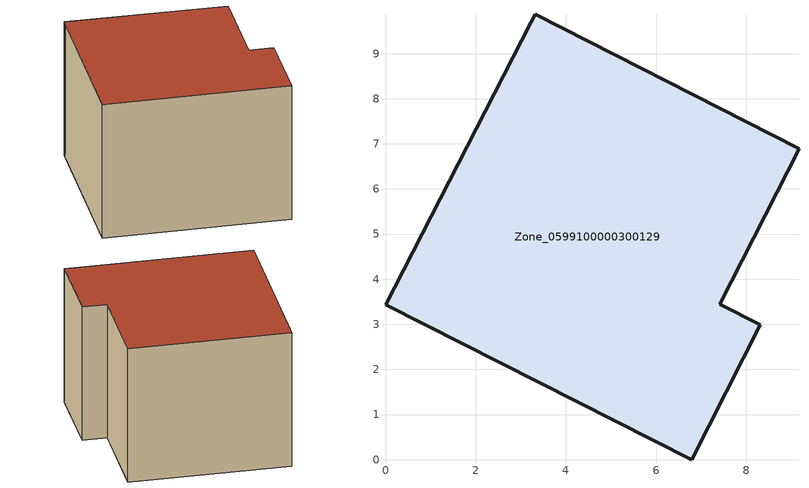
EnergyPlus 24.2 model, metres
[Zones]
Zone_0599100000300129
 floor ground (C_G): 3.22,9.68 3.32,9.87 9.17,6.89 7.41,3.44 8.3,2.99 6.79,0 0,3.43 z0
 wall outside (C_F): 6.79,0 8.3,2.99 7.41,3.44 9.17,6.89 3.32,9.87 3.22,9.68 0,3.43 6.79,0 z0:5.88
 roof outside (C_R): 3.32,9.87 3.22,9.68 0,3.43 6.79,0 8.3,2.99 7.41,3.44 9.17,6.89 z5.88
[BUILDING]
Pand.0599100000300129: North Axis=0; Terrain=City; Loads Convergence Tolerance Value=0.04; Temperature Convergence Tolerance Value=0.4; Solar Distribution=FullExterior; Maximum Number of Warmup Days=25; Minimum Number of Warmup Days=1
[Site:Location]
Rotterdam.The.Hague.AP_ZH_NLD Design_Conditions: Latitude=51.96; Longitude=4.45; Time Zone=1; Elevation=-4.5
[SITE:GROUNDTEMPERATURE:BUILDINGSURFACE]
18, 18, 18, 18, 18, 18, 18, 18, 18, 18, 18, 18
[MATERIAL] Thermal Absorptance=0.9; Solar Absorptance=0.7; Visible Absorptance=0.7
Name | Roughness | Thickness | Conductivity | Density | Specific Heat
G.TI.1975-1991 | MediumSmooth | 0.15 | 0.288461 | 540 | 1210
F.TI.1975-1991 | Rough | 0.3 | 0.230769 | 1920 | 840
R.TI.1975-1991 | MediumRough | 0.2 | 0.153846 | 1500 | 1000
[CONSTRUCTION]
C_G: G.TI.1975-1991
C_F: F.TI.1975-1991
C_R: R.TI.1975-1991
[ZONE]
Zone_0599100000300129: Type=1; Multiplier=1; Ceiling Height=Autocalculate; Volume=Autocalculate; Floor Area=autocalculate; Part of Total Floor Area=Yes
[ZONEINFILTRATION:DESIGNFLOWRATE]
Infil_Zone_0599100000300129: Zone or ZoneList or Space or SpaceList=Zone_0599100000300129; Schedule=AlwaysOn; Design Flow Rate Calculation Method=Flow/Area; Flow Rate per Floor Area=0.003; Constant Term Coefficient=1; Temperature Term Coefficient=0; Velocity Term Coefficient=0; Velocity Squared Term Coefficient=0
[HVACTEMPLATE:ZONE:IDEALLOADSAIRSYSTEM]
Zone_0599100000300129: Maximum Heating Supply Air Temperature=50; Minimum Cooling Supply Air Temperature=13; Maximum Heating Supply Air Humidity Ratio=0.0156; Minimum Cooling Supply Air Humidity Ratio=0.0077; Heating Limit=NoLimit; Cooling Limit=NoLimit; Dehumidification Control Type=ConstantSensibleHeatRatio; Cooling Sensible Heat Ratio=0.7; Dehumidification Setpoint=60; Humidification Control Type=None; Humidification Setpoint=30; Outdoor Air Method=None; Outdoor Air Flow Rate per Person=0.00944; Outdoor Air Flow Rate per Zone Floor Area=0; Outdoor Air Flow Rate per Zone=0; Demand Controlled Ventilation Type=None; Outdoor Air Economizer Type=NoEconomizer; Heat Recovery Type=None; Sensible Heat Recovery Effectiveness=0.7; Latent Heat Recovery Effectiveness=0.65
[ZONECONTROL:THERMOSTAT]
ThermostatControl_Zone_0599100000300129: Zone or ZoneList=Zone_0599100000300129; Control Type Schedule=DualSetpointControlType; Control 1=Thermostat_Zone_0599100000300129; Temperature Difference Between Cutout And Setpoint=0
[THERMOSTATSETPOINT:DUALSETPOINT]
Thermostat_Zone_0599100000300129: Heating Setpoint Temperature Schedule=HeatingSetpoint_Zone_0599100000300129; Cooling Setpoint Temperature Schedule=CoolingSetpoint_Zone_0599100000300129
[SCHEDULE:COMPACT]
HeatingSetpoint_Zone_0599100000300129: Through: 12/31, For: AllDays, Until: 24:00, 21
CoolingSetpoint_Zone_0599100000300129: Through: 12/31, For: AllDays, Until: 24:00, 24
DualSetpointControlType: Through: 12/31, For: AllDays, Until: 24:00, 4
AlwaysOn: Through: 12/31, For: AllDays, Until: 24:00, 1
